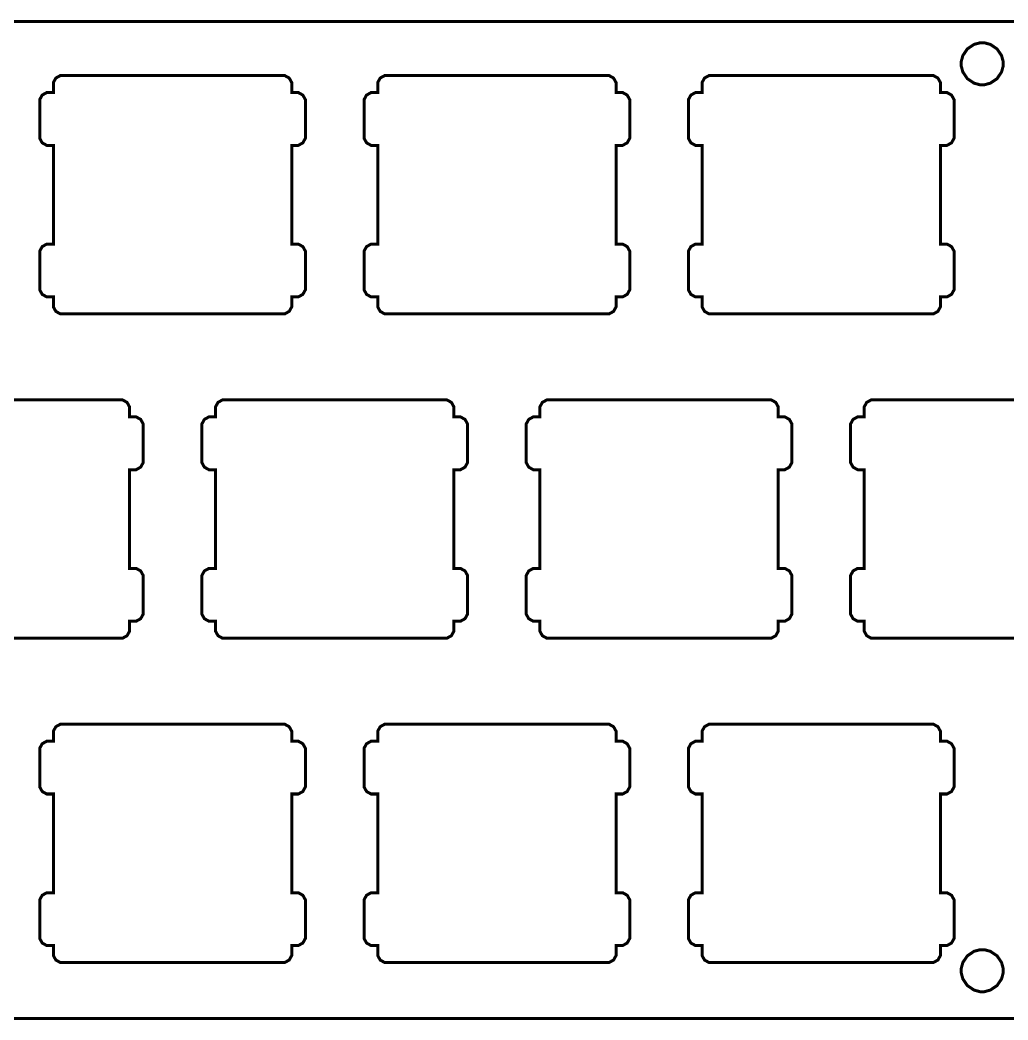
# Model space of a CAD drawing. Extents: x 0.13 to 8.82, y 0.12 to 2.43.
# Drawn here: x 2.06 to 4.344, y 0.115 to 2.428 of the extents above; entities that cross this region are included whole.
import ezdxf

# ---------------------------------------------------------------- set-up
doc = ezdxf.new("R2010")
doc.units = 0
doc.layers.get('0').update_dxf_attribs({"linetype": 'CONTINUOUS'})

msp = doc.modelspace()

# ---------------------------------------------------------------- linework, layer by layer
at = {"color": 0, "const_width": 0.006944}
for points in [[(4.64139, 2.42421), (4.29579, 2.42421), (3.95247, 2.42421), (3.6135, 2.42421), (3.28108, 2.42421), (2.95725, 2.42421), (2.64415, 2.42421), (2.34403, 2.42421), (2.05886, 2.42421), (1.7909, 2.42421)], [(2.03743, 0.998047), (2.1314, 0.998047), (2.21338, 0.998047), (2.27132, 0.998047), (2.29335, 0.998047), (2.29335, 0.998047), (2.29682, 0.998047), (2.30724, 1.00385), (2.31304, 1.01427), (2.31304, 1.01774), (2.31304, 1.01774), (2.31304, 1.02756), (2.31304, 1.03738), (2.31304, 1.03738), (2.31304, 1.03738), (2.31896, 1.03738), (2.32488, 1.03738), (2.32488, 1.03738), (2.32835, 1.03738), (2.33876, 1.04319), (2.34457, 1.0536), (2.34457, 1.05707), (2.34457, 1.05707), (2.34457, 1.07004), (2.34457, 1.09842), (2.34457, 1.12684), (2.34457, 1.13976), (2.34457, 1.13976), (2.34457, 1.14328), (2.33876, 1.1537), (2.32835, 1.15945), (2.32488, 1.15945), (2.32488, 1.15945), (2.31896, 1.15945), (2.31304, 1.15945), (2.31304, 1.15945), (2.31304, 1.15945), (2.31304, 1.19515), (2.31304, 1.27365), (2.31304, 1.35216), (2.31304, 1.3878), (2.31304, 1.3878), (2.31304, 1.3878), (2.31896, 1.3878), (2.32488, 1.3878), (2.32488, 1.3878), (2.32835, 1.3878), (2.33876, 1.39361), (2.34457, 1.40403), (2.34457, 1.4075), (2.34457, 1.4075), (2.34457, 1.42042), (2.34457, 1.44883), (2.34457, 1.47726), (2.34457, 1.49013), (2.34457, 1.49013), (2.34457, 1.49365), (2.33876, 1.50407), (2.32835, 1.50987), (2.32488, 1.50987), (2.32488, 1.50987), (2.31896, 1.50987), (2.31304, 1.50987), (2.31304, 1.50987), (2.31304, 1.50987), (2.31304, 1.51969), (2.31304, 1.52951), (2.31304, 1.52951), (2.31304, 1.53304), (2.30724, 1.54346), (2.29682, 1.54921), (2.29335, 1.54921), (2.29335, 1.54921), (2.27132, 1.54921), (2.21338, 1.54921), (2.1314, 1.54921), (2.03743, 1.54921)], [(4.3814, 1.54921), (4.28743, 1.54921), (4.19347, 1.54921), (4.11149, 1.54921), (4.05354, 1.54921), (4.03157, 1.54921), (4.03157, 1.54921), (4.02806, 1.54921), (4.01764, 1.54346), (4.01188, 1.53304), (4.01188, 1.52951), (4.01188, 1.52951), (4.01188, 1.51969), (4.01188, 1.50987), (4.01188, 1.50987), (4.01188, 1.50987), (4.00597, 1.50987), (4.00006, 1.50987), (4.00006, 1.50987), (3.99653, 1.50987), (3.98611, 1.50407), (3.98036, 1.49365), (3.98036, 1.49013), (3.98036, 1.49013), (3.98036, 1.47726), (3.98036, 1.44883), (3.98036, 1.42042), (3.98036, 1.4075), (3.98036, 1.4075), (3.98036, 1.40403), (3.98611, 1.39361), (3.99653, 1.3878), (4.00006, 1.3878), (4.00006, 1.3878), (4.00597, 1.3878), (4.01188, 1.3878), (4.01188, 1.3878), (4.01188, 1.3878), (4.01188, 1.35216), (4.01188, 1.27365), (4.01188, 1.19515), (4.01188, 1.15945), (4.01188, 1.15945), (4.01188, 1.15945), (4.00597, 1.15945), (4.00006, 1.15945), (4.00006, 1.15945), (3.99653, 1.15945), (3.98611, 1.1537), (3.98036, 1.14328), (3.98036, 1.13976), (3.98036, 1.13976), (3.98036, 1.12684), (3.98036, 1.09842), (3.98036, 1.07004), (3.98036, 1.05707), (3.98036, 1.05707), (3.98036, 1.0536), (3.98611, 1.04319), (3.99653, 1.03738), (4.00006, 1.03738), (4.00006, 1.03738), (4.00597, 1.03738), (4.01188, 1.03738), (4.01188, 1.03738), (4.01188, 1.03738), (4.01188, 1.02756), (4.01188, 1.01774), (4.01188, 1.01774), (4.01188, 1.01774), (4.01188, 1.01427), (4.01764, 1.00385), (4.02806, 0.998047), (4.03157, 0.998047), (4.03157, 0.998047), (4.05354, 0.998047), (4.11149, 0.998047), (4.19347, 0.998047), (4.28743, 0.998047), (4.3814, 0.998047)], [(1.77632, 0.118652), (2.07519, 0.118652), (2.3896, 0.118652), (2.71733, 0.118652), (3.05615, 0.118652), (3.40386, 0.118652), (3.75825, 0.118652), (4.11703, 0.118652), (4.47803, 0.118652)]]:
    msp.add_lwpolyline(points, dxfattribs=at)
for points in [[(4.28472, 2.375), (4.28944, 2.375), (4.3036, 2.37121), (4.31907, 2.36079), (4.32949, 2.34532), (4.33333, 2.33117), (4.33333, 2.32639), (4.33333, 2.32167), (4.32949, 2.30751), (4.31907, 2.29204), (4.3036, 2.28162), (4.28944, 2.27778), (4.28472, 2.27778), (4.27994, 2.27778), (4.26579, 2.28162), (4.25032, 2.29204), (4.2399, 2.30751), (4.23611, 2.32167), (4.23611, 2.32639), (4.23611, 2.33117), (4.2399, 2.34532), (4.25032, 2.36079), (4.26579, 2.37121), (4.27994, 2.375), (4.28472, 2.375)], [(2.13687, 1.76774), (2.13687, 1.76426), (2.14264, 1.75385), (2.15306, 1.74804), (2.15657, 1.74804), (2.15657, 1.74804), (2.17854, 1.74804), (2.23649, 1.74804), (2.31847, 1.74804), (2.41243, 1.74804), (2.5064, 1.74804), (2.58838, 1.74804), (2.64632, 1.74804), (2.66835, 1.74804), (2.66835, 1.74804), (2.67182, 1.74804), (2.68224, 1.75385), (2.68804, 1.76426), (2.68804, 1.76774), (2.68804, 1.76774), (2.68804, 1.77756), (2.68804, 1.78737), (2.68804, 1.78737), (2.68804, 1.78737), (2.69396, 1.78737), (2.69988, 1.78737), (2.69988, 1.78737), (2.70335, 1.78737), (2.71376, 1.79318), (2.71957, 1.8036), (2.71957, 1.80707), (2.71957, 1.80707), (2.71957, 1.82004), (2.71957, 1.84842), (2.71957, 1.87685), (2.71957, 1.88976), (2.71957, 1.88976), (2.71957, 1.89328), (2.71376, 1.90369), (2.70335, 1.90944), (2.69988, 1.90944), (2.69988, 1.90944), (2.69396, 1.90944), (2.68804, 1.90944), (2.68804, 1.90944), (2.68804, 1.90944), (2.68804, 1.94515), (2.68804, 2.02365), (2.68804, 2.10215), (2.68804, 2.13781), (2.68804, 2.13781), (2.68804, 2.13781), (2.69396, 2.13781), (2.69988, 2.13781), (2.69988, 2.13781), (2.70335, 2.13781), (2.71376, 2.14361), (2.71957, 2.15403), (2.71957, 2.1575), (2.71957, 2.1575), (2.71957, 2.17042), (2.71957, 2.19883), (2.71957, 2.22726), (2.71957, 2.24013), (2.71957, 2.24013), (2.71957, 2.24365), (2.71376, 2.25407), (2.70335, 2.25987), (2.69988, 2.25987), (2.69988, 2.25987), (2.69396, 2.25987), (2.68804, 2.25987), (2.68804, 2.25987), (2.68804, 2.25987), (2.68804, 2.26969), (2.68804, 2.27951), (2.68804, 2.27951), (2.68804, 2.28304), (2.68224, 2.29346), (2.67182, 2.29921), (2.66835, 2.29921), (2.66835, 2.29921), (2.64632, 2.29921), (2.58838, 2.29921), (2.5064, 2.29921), (2.41243, 2.29921), (2.31847, 2.29921), (2.23649, 2.29921), (2.17854, 2.29921), (2.15657, 2.29921), (2.15657, 2.29921), (2.15306, 2.29921), (2.14264, 2.29346), (2.13687, 2.28304), (2.13687, 2.27951), (2.13687, 2.27951), (2.13687, 2.26969), (2.13687, 2.25987), (2.13687, 2.25987), (2.13687, 2.25987), (2.13097, 2.25987), (2.12506, 2.25987), (2.12506, 2.25987), (2.12153, 2.25987), (2.11111, 2.25407), (2.10536, 2.24365), (2.10536, 2.24013), (2.10536, 2.24013), (2.10536, 2.22726), (2.10536, 2.19883), (2.10536, 2.17042), (2.10536, 2.1575), (2.10536, 2.1575), (2.10536, 2.15403), (2.11111, 2.14361), (2.12153, 2.13781), (2.12506, 2.13781), (2.12506, 2.13781), (2.13097, 2.13781), (2.13687, 2.13781), (2.13687, 2.13781), (2.13687, 2.13781), (2.13687, 2.10215), (2.13687, 2.02365), (2.13687, 1.94515), (2.13687, 1.90944), (2.13687, 1.90944), (2.13687, 1.90944), (2.13097, 1.90944), (2.12506, 1.90944), (2.12506, 1.90944), (2.12153, 1.90944), (2.11111, 1.90369), (2.10536, 1.89328), (2.10536, 1.88976), (2.10536, 1.88976), (2.10536, 1.87685), (2.10536, 1.84842), (2.10536, 1.82004), (2.10536, 1.80707), (2.10536, 1.80707), (2.10536, 1.8036), (2.11111, 1.79318), (2.12153, 1.78737), (2.12506, 1.78737), (2.12506, 1.78737), (2.13097, 1.78737), (2.13687, 1.78737), (2.13687, 1.78737), (2.13687, 1.78737), (2.13687, 1.77756), (2.13687, 1.76774), (2.13687, 1.76774)], [(2.88687, 1.76774), (2.88687, 1.76426), (2.89264, 1.75385), (2.90306, 1.74804), (2.90657, 1.74804), (2.90657, 1.74804), (2.92854, 1.74804), (2.98649, 1.74804), (3.06847, 1.74804), (3.16243, 1.74804), (3.2564, 1.74804), (3.33838, 1.74804), (3.39632, 1.74804), (3.41835, 1.74804), (3.41835, 1.74804), (3.42182, 1.74804), (3.43224, 1.75385), (3.43804, 1.76426), (3.43804, 1.76774), (3.43804, 1.76774), (3.43804, 1.77756), (3.43804, 1.78737), (3.43804, 1.78737), (3.43804, 1.78737), (3.44396, 1.78737), (3.44988, 1.78737), (3.44988, 1.78737), (3.45335, 1.78737), (3.46376, 1.79318), (3.46957, 1.8036), (3.46957, 1.80707), (3.46957, 1.80707), (3.46957, 1.82004), (3.46957, 1.84842), (3.46957, 1.87685), (3.46957, 1.88976), (3.46957, 1.88976), (3.46957, 1.89328), (3.46376, 1.90369), (3.45335, 1.90944), (3.44988, 1.90944), (3.44988, 1.90944), (3.44396, 1.90944), (3.43804, 1.90944), (3.43804, 1.90944), (3.43804, 1.90944), (3.43804, 1.94515), (3.43804, 2.02365), (3.43804, 2.10215), (3.43804, 2.13781), (3.43804, 2.13781), (3.43804, 2.13781), (3.44396, 2.13781), (3.44988, 2.13781), (3.44988, 2.13781), (3.45335, 2.13781), (3.46376, 2.14361), (3.46957, 2.15403), (3.46957, 2.1575), (3.46957, 2.1575), (3.46957, 2.17042), (3.46957, 2.19883), (3.46957, 2.22726), (3.46957, 2.24013), (3.46957, 2.24013), (3.46957, 2.24365), (3.46376, 2.25407), (3.45335, 2.25987), (3.44988, 2.25987), (3.44988, 2.25987), (3.44396, 2.25987), (3.43804, 2.25987), (3.43804, 2.25987), (3.43804, 2.25987), (3.43804, 2.26969), (3.43804, 2.27951), (3.43804, 2.27951), (3.43804, 2.28304), (3.43224, 2.29346), (3.42182, 2.29921), (3.41835, 2.29921), (3.41835, 2.29921), (3.39632, 2.29921), (3.33838, 2.29921), (3.2564, 2.29921), (3.16243, 2.29921), (3.06847, 2.29921), (2.98649, 2.29921), (2.92854, 2.29921), (2.90657, 2.29921), (2.90657, 2.29921), (2.90306, 2.29921), (2.89264, 2.29346), (2.88687, 2.28304), (2.88687, 2.27951), (2.88687, 2.27951), (2.88687, 2.26969), (2.88687, 2.25987), (2.88687, 2.25987), (2.88687, 2.25987), (2.88097, 2.25987), (2.87506, 2.25987), (2.87506, 2.25987), (2.87153, 2.25987), (2.86111, 2.25407), (2.85536, 2.24365), (2.85536, 2.24013), (2.85536, 2.24013), (2.85536, 2.22726), (2.85536, 2.19883), (2.85536, 2.17042), (2.85536, 2.1575), (2.85536, 2.1575), (2.85536, 2.15403), (2.86111, 2.14361), (2.87153, 2.13781), (2.87506, 2.13781), (2.87506, 2.13781), (2.88097, 2.13781), (2.88687, 2.13781), (2.88687, 2.13781), (2.88687, 2.13781), (2.88687, 2.10215), (2.88687, 2.02365), (2.88687, 1.94515), (2.88687, 1.90944), (2.88687, 1.90944), (2.88687, 1.90944), (2.88097, 1.90944), (2.87506, 1.90944), (2.87506, 1.90944), (2.87153, 1.90944), (2.86111, 1.90369), (2.85536, 1.89328), (2.85536, 1.88976), (2.85536, 1.88976), (2.85536, 1.87685), (2.85536, 1.84842), (2.85536, 1.82004), (2.85536, 1.80707), (2.85536, 1.80707), (2.85536, 1.8036), (2.86111, 1.79318), (2.87153, 1.78737), (2.87506, 1.78737), (2.87506, 1.78737), (2.88097, 1.78737), (2.88687, 1.78737), (2.88687, 1.78737), (2.88687, 1.78737), (2.88687, 1.77756), (2.88687, 1.76774), (2.88687, 1.76774)], [(3.63688, 1.76774), (3.63688, 1.76426), (3.64264, 1.75385), (3.65306, 1.74804), (3.65657, 1.74804), (3.65657, 1.74804), (3.67854, 1.74804), (3.73649, 1.74804), (3.81847, 1.74804), (3.91243, 1.74804), (4.0064, 1.74804), (4.08838, 1.74804), (4.14632, 1.74804), (4.16835, 1.74804), (4.16835, 1.74804), (4.17182, 1.74804), (4.18224, 1.75385), (4.18804, 1.76426), (4.18804, 1.76774), (4.18804, 1.76774), (4.18804, 1.77756), (4.18804, 1.78737), (4.18804, 1.78737), (4.18804, 1.78737), (4.19396, 1.78737), (4.19987, 1.78737), (4.19987, 1.78737), (4.20335, 1.78737), (4.21376, 1.79318), (4.21957, 1.8036), (4.21957, 1.80707), (4.21957, 1.80707), (4.21957, 1.82004), (4.21957, 1.84842), (4.21957, 1.87685), (4.21957, 1.88976), (4.21957, 1.88976), (4.21957, 1.89328), (4.21376, 1.90369), (4.20335, 1.90944), (4.19987, 1.90944), (4.19987, 1.90944), (4.19396, 1.90944), (4.18804, 1.90944), (4.18804, 1.90944), (4.18804, 1.90944), (4.18804, 1.94515), (4.18804, 2.02365), (4.18804, 2.10215), (4.18804, 2.13781), (4.18804, 2.13781), (4.18804, 2.13781), (4.19396, 2.13781), (4.19987, 2.13781), (4.19987, 2.13781), (4.20335, 2.13781), (4.21376, 2.14361), (4.21957, 2.15403), (4.21957, 2.1575), (4.21957, 2.1575), (4.21957, 2.17042), (4.21957, 2.19883), (4.21957, 2.22726), (4.21957, 2.24013), (4.21957, 2.24013), (4.21957, 2.24365), (4.21376, 2.25407), (4.20335, 2.25987), (4.19987, 2.25987), (4.19987, 2.25987), (4.19396, 2.25987), (4.18804, 2.25987), (4.18804, 2.25987), (4.18804, 2.25987), (4.18804, 2.26969), (4.18804, 2.27951), (4.18804, 2.27951), (4.18804, 2.28304), (4.18224, 2.29346), (4.17182, 2.29921), (4.16835, 2.29921), (4.16835, 2.29921), (4.14632, 2.29921), (4.08838, 2.29921), (4.0064, 2.29921), (3.91243, 2.29921), (3.81847, 2.29921), (3.73649, 2.29921), (3.67854, 2.29921), (3.65657, 2.29921), (3.65657, 2.29921), (3.65306, 2.29921), (3.64264, 2.29346), (3.63688, 2.28304), (3.63688, 2.27951), (3.63688, 2.27951), (3.63688, 2.26969), (3.63688, 2.25987), (3.63688, 2.25987), (3.63688, 2.25987), (3.63097, 2.25987), (3.62506, 2.25987), (3.62506, 2.25987), (3.62153, 2.25987), (3.61111, 2.25407), (3.60536, 2.24365), (3.60536, 2.24013), (3.60536, 2.24013), (3.60536, 2.22726), (3.60536, 2.19883), (3.60536, 2.17042), (3.60536, 2.1575), (3.60536, 2.1575), (3.60536, 2.15403), (3.61111, 2.14361), (3.62153, 2.13781), (3.62506, 2.13781), (3.62506, 2.13781), (3.63097, 2.13781), (3.63688, 2.13781), (3.63688, 2.13781), (3.63688, 2.13781), (3.63688, 2.10215), (3.63688, 2.02365), (3.63688, 1.94515), (3.63688, 1.90944), (3.63688, 1.90944), (3.63688, 1.90944), (3.63097, 1.90944), (3.62506, 1.90944), (3.62506, 1.90944), (3.62153, 1.90944), (3.61111, 1.90369), (3.60536, 1.89328), (3.60536, 1.88976), (3.60536, 1.88976), (3.60536, 1.87685), (3.60536, 1.84842), (3.60536, 1.82004), (3.60536, 1.80707), (3.60536, 1.80707), (3.60536, 1.8036), (3.61111, 1.79318), (3.62153, 1.78737), (3.62506, 1.78737), (3.62506, 1.78737), (3.63097, 1.78737), (3.63688, 1.78737), (3.63688, 1.78737), (3.63688, 1.78737), (3.63688, 1.77756), (3.63688, 1.76774), (3.63688, 1.76774)], [(2.51187, 1.01774), (2.51187, 1.01427), (2.51764, 1.00385), (2.52806, 0.998047), (2.53157, 0.998047), (2.53157, 0.998047), (2.55354, 0.998047), (2.61149, 0.998047), (2.69347, 0.998047), (2.78743, 0.998047), (2.8814, 0.998047), (2.96338, 0.998047), (3.02132, 0.998047), (3.04335, 0.998047), (3.04335, 0.998047), (3.04682, 0.998047), (3.05724, 1.00385), (3.06304, 1.01427), (3.06304, 1.01774), (3.06304, 1.01774), (3.06304, 1.02756), (3.06304, 1.03738), (3.06304, 1.03738), (3.06304, 1.03738), (3.06896, 1.03738), (3.07488, 1.03738), (3.07488, 1.03738), (3.07835, 1.03738), (3.08876, 1.04319), (3.09457, 1.0536), (3.09457, 1.05707), (3.09457, 1.05707), (3.09457, 1.07004), (3.09457, 1.09842), (3.09457, 1.12684), (3.09457, 1.13976), (3.09457, 1.13976), (3.09457, 1.14328), (3.08876, 1.1537), (3.07835, 1.15945), (3.07488, 1.15945), (3.07488, 1.15945), (3.06896, 1.15945), (3.06304, 1.15945), (3.06304, 1.15945), (3.06304, 1.15945), (3.06304, 1.19515), (3.06304, 1.27365), (3.06304, 1.35216), (3.06304, 1.3878), (3.06304, 1.3878), (3.06304, 1.3878), (3.06896, 1.3878), (3.07488, 1.3878), (3.07488, 1.3878), (3.07835, 1.3878), (3.08876, 1.39361), (3.09457, 1.40403), (3.09457, 1.4075), (3.09457, 1.4075), (3.09457, 1.42042), (3.09457, 1.44883), (3.09457, 1.47726), (3.09457, 1.49013), (3.09457, 1.49013), (3.09457, 1.49365), (3.08876, 1.50407), (3.07835, 1.50987), (3.07488, 1.50987), (3.07488, 1.50987), (3.06896, 1.50987), (3.06304, 1.50987), (3.06304, 1.50987), (3.06304, 1.50987), (3.06304, 1.51969), (3.06304, 1.52951), (3.06304, 1.52951), (3.06304, 1.53304), (3.05724, 1.54346), (3.04682, 1.54921), (3.04335, 1.54921), (3.04335, 1.54921), (3.02132, 1.54921), (2.96338, 1.54921), (2.8814, 1.54921), (2.78743, 1.54921), (2.69347, 1.54921), (2.61149, 1.54921), (2.55354, 1.54921), (2.53157, 1.54921), (2.53157, 1.54921), (2.52806, 1.54921), (2.51764, 1.54346), (2.51187, 1.53304), (2.51187, 1.52951), (2.51187, 1.52951), (2.51187, 1.51969), (2.51187, 1.50987), (2.51187, 1.50987), (2.51187, 1.50987), (2.50597, 1.50987), (2.50006, 1.50987), (2.50006, 1.50987), (2.49653, 1.50987), (2.48611, 1.50407), (2.48036, 1.49365), (2.48036, 1.49013), (2.48036, 1.49013), (2.48036, 1.47726), (2.48036, 1.44883), (2.48036, 1.42042), (2.48036, 1.4075), (2.48036, 1.4075), (2.48036, 1.40403), (2.48611, 1.39361), (2.49653, 1.3878), (2.50006, 1.3878), (2.50006, 1.3878), (2.50597, 1.3878), (2.51187, 1.3878), (2.51187, 1.3878), (2.51187, 1.3878), (2.51187, 1.35216), (2.51187, 1.27365), (2.51187, 1.19515), (2.51187, 1.15945), (2.51187, 1.15945), (2.51187, 1.15945), (2.50597, 1.15945), (2.50006, 1.15945), (2.50006, 1.15945), (2.49653, 1.15945), (2.48611, 1.1537), (2.48036, 1.14328), (2.48036, 1.13976), (2.48036, 1.13976), (2.48036, 1.12684), (2.48036, 1.09842), (2.48036, 1.07004), (2.48036, 1.05707), (2.48036, 1.05707), (2.48036, 1.0536), (2.48611, 1.04319), (2.49653, 1.03738), (2.50006, 1.03738), (2.50006, 1.03738), (2.50597, 1.03738), (2.51187, 1.03738), (2.51187, 1.03738), (2.51187, 1.03738), (2.51187, 1.02756), (2.51187, 1.01774), (2.51187, 1.01774)], [(3.26187, 1.01774), (3.26187, 1.01427), (3.26764, 1.00385), (3.27806, 0.998047), (3.28157, 0.998047), (3.28157, 0.998047), (3.30354, 0.998047), (3.36149, 0.998047), (3.44347, 0.998047), (3.53743, 0.998047), (3.6314, 0.998047), (3.71338, 0.998047), (3.77132, 0.998047), (3.79335, 0.998047), (3.79335, 0.998047), (3.79682, 0.998047), (3.80724, 1.00385), (3.81304, 1.01427), (3.81304, 1.01774), (3.81304, 1.01774), (3.81304, 1.02756), (3.81304, 1.03738), (3.81304, 1.03738), (3.81304, 1.03738), (3.81896, 1.03738), (3.82487, 1.03738), (3.82487, 1.03738), (3.82835, 1.03738), (3.83876, 1.04319), (3.84457, 1.0536), (3.84457, 1.05707), (3.84457, 1.05707), (3.84457, 1.07004), (3.84457, 1.09842), (3.84457, 1.12684), (3.84457, 1.13976), (3.84457, 1.13976), (3.84457, 1.14328), (3.83876, 1.1537), (3.82835, 1.15945), (3.82487, 1.15945), (3.82487, 1.15945), (3.81896, 1.15945), (3.81304, 1.15945), (3.81304, 1.15945), (3.81304, 1.15945), (3.81304, 1.19515), (3.81304, 1.27365), (3.81304, 1.35216), (3.81304, 1.3878), (3.81304, 1.3878), (3.81304, 1.3878), (3.81896, 1.3878), (3.82487, 1.3878), (3.82487, 1.3878), (3.82835, 1.3878), (3.83876, 1.39361), (3.84457, 1.40403), (3.84457, 1.4075), (3.84457, 1.4075), (3.84457, 1.42042), (3.84457, 1.44883), (3.84457, 1.47726), (3.84457, 1.49013), (3.84457, 1.49013), (3.84457, 1.49365), (3.83876, 1.50407), (3.82835, 1.50987), (3.82487, 1.50987), (3.82487, 1.50987), (3.81896, 1.50987), (3.81304, 1.50987), (3.81304, 1.50987), (3.81304, 1.50987), (3.81304, 1.51969), (3.81304, 1.52951), (3.81304, 1.52951), (3.81304, 1.53304), (3.80724, 1.54346), (3.79682, 1.54921), (3.79335, 1.54921), (3.79335, 1.54921), (3.77132, 1.54921), (3.71338, 1.54921), (3.6314, 1.54921), (3.53743, 1.54921), (3.44347, 1.54921), (3.36149, 1.54921), (3.30354, 1.54921), (3.28157, 1.54921), (3.28157, 1.54921), (3.27806, 1.54921), (3.26764, 1.54346), (3.26187, 1.53304), (3.26187, 1.52951), (3.26187, 1.52951), (3.26187, 1.51969), (3.26187, 1.50987), (3.26187, 1.50987), (3.26187, 1.50987), (3.25597, 1.50987), (3.25006, 1.50987), (3.25006, 1.50987), (3.24653, 1.50987), (3.23611, 1.50407), (3.23036, 1.49365), (3.23036, 1.49013), (3.23036, 1.49013), (3.23036, 1.47726), (3.23036, 1.44883), (3.23036, 1.42042), (3.23036, 1.4075), (3.23036, 1.4075), (3.23036, 1.40403), (3.23611, 1.39361), (3.24653, 1.3878), (3.25006, 1.3878), (3.25006, 1.3878), (3.25597, 1.3878), (3.26187, 1.3878), (3.26187, 1.3878), (3.26187, 1.3878), (3.26187, 1.35216), (3.26187, 1.27365), (3.26187, 1.19515), (3.26187, 1.15945), (3.26187, 1.15945), (3.26187, 1.15945), (3.25597, 1.15945), (3.25006, 1.15945), (3.25006, 1.15945), (3.24653, 1.15945), (3.23611, 1.1537), (3.23036, 1.14328), (3.23036, 1.13976), (3.23036, 1.13976), (3.23036, 1.12684), (3.23036, 1.09842), (3.23036, 1.07004), (3.23036, 1.05707), (3.23036, 1.05707), (3.23036, 1.0536), (3.23611, 1.04319), (3.24653, 1.03738), (3.25006, 1.03738), (3.25006, 1.03738), (3.25597, 1.03738), (3.26187, 1.03738), (3.26187, 1.03738), (3.26187, 1.03738), (3.26187, 1.02756), (3.26187, 1.01774), (3.26187, 1.01774)], [(2.13687, 0.26774), (2.13687, 0.264268), (2.14264, 0.253851), (2.15306, 0.248047), (2.15657, 0.248047), (2.15657, 0.248047), (2.17854, 0.248047), (2.23649, 0.248047), (2.31847, 0.248047), (2.41243, 0.248047), (2.5064, 0.248047), (2.58838, 0.248047), (2.64632, 0.248047), (2.66835, 0.248047), (2.66835, 0.248047), (2.67182, 0.248047), (2.68224, 0.253851), (2.68804, 0.264268), (2.68804, 0.26774), (2.68804, 0.26774), (2.68804, 0.277561), (2.68804, 0.287381), (2.68804, 0.287381), (2.68804, 0.287381), (2.69396, 0.287381), (2.69988, 0.287381), (2.69988, 0.287381), (2.70335, 0.287381), (2.71376, 0.293186), (2.71957, 0.303603), (2.71957, 0.307075), (2.71957, 0.307075), (2.71957, 0.320042), (2.71957, 0.348415), (2.71957, 0.376844), (2.71957, 0.389757), (2.71957, 0.389757), (2.71957, 0.393283), (2.71376, 0.4037), (2.70335, 0.409451), (2.69988, 0.409451), (2.69988, 0.409451), (2.69396, 0.409451), (2.68804, 0.409451), (2.68804, 0.409451), (2.68804, 0.409451), (2.68804, 0.44515), (2.68804, 0.523654), (2.68804, 0.60216), (2.68804, 0.637804), (2.68804, 0.637804), (2.68804, 0.637804), (2.69396, 0.637804), (2.69988, 0.637804), (2.69988, 0.637804), (2.70335, 0.637804), (2.71376, 0.643608), (2.71957, 0.654025), (2.71957, 0.657497), (2.71957, 0.657497), (2.71957, 0.67041), (2.71957, 0.698839), (2.71957, 0.727268), (2.71957, 0.740126), (2.71957, 0.740126), (2.71957, 0.743653), (2.71376, 0.754069), (2.70335, 0.759874), (2.69988, 0.759874), (2.69988, 0.759874), (2.69396, 0.759874), (2.68804, 0.759874), (2.68804, 0.759874), (2.68804, 0.759874), (2.68804, 0.769694), (2.68804, 0.779514), (2.68804, 0.779514), (2.68804, 0.78304), (2.68224, 0.793457), (2.67182, 0.799208), (2.66835, 0.799208), (2.66835, 0.799208), (2.64632, 0.799208), (2.58838, 0.799208), (2.5064, 0.799208), (2.41243, 0.799208), (2.31847, 0.799208), (2.23649, 0.799208), (2.17854, 0.799208), (2.15657, 0.799208), (2.15657, 0.799208), (2.15306, 0.799208), (2.14264, 0.793457), (2.13687, 0.78304), (2.13687, 0.779514), (2.13687, 0.779514), (2.13687, 0.769694), (2.13687, 0.759874), (2.13687, 0.759874), (2.13687, 0.759874), (2.13097, 0.759874), (2.12506, 0.759874), (2.12506, 0.759874), (2.12153, 0.759874), (2.11111, 0.754069), (2.10536, 0.743653), (2.10536, 0.740126), (2.10536, 0.740126), (2.10536, 0.727268), (2.10536, 0.698839), (2.10536, 0.67041), (2.10536, 0.657497), (2.10536, 0.657497), (2.10536, 0.654025), (2.11111, 0.643608), (2.12153, 0.637804), (2.12506, 0.637804), (2.12506, 0.637804), (2.13097, 0.637804), (2.13687, 0.637804), (2.13687, 0.637804), (2.13687, 0.637804), (2.13687, 0.60216), (2.13687, 0.523654), (2.13687, 0.44515), (2.13687, 0.409451), (2.13687, 0.409451), (2.13687, 0.409451), (2.13097, 0.409451), (2.12506, 0.409451), (2.12506, 0.409451), (2.12153, 0.409451), (2.11111, 0.4037), (2.10536, 0.393283), (2.10536, 0.389757), (2.10536, 0.389757), (2.10536, 0.376844), (2.10536, 0.348415), (2.10536, 0.320042), (2.10536, 0.307075), (2.10536, 0.307075), (2.10536, 0.303603), (2.11111, 0.293186), (2.12153, 0.287381), (2.12506, 0.287381), (2.12506, 0.287381), (2.13097, 0.287381), (2.13687, 0.287381), (2.13687, 0.287381), (2.13687, 0.287381), (2.13687, 0.277561), (2.13687, 0.26774), (2.13687, 0.26774)], [(2.88687, 0.26774), (2.88687, 0.264268), (2.89264, 0.253851), (2.90306, 0.248047), (2.90657, 0.248047), (2.90657, 0.248047), (2.92854, 0.248047), (2.98649, 0.248047), (3.06847, 0.248047), (3.16243, 0.248047), (3.2564, 0.248047), (3.33838, 0.248047), (3.39632, 0.248047), (3.41835, 0.248047), (3.41835, 0.248047), (3.42182, 0.248047), (3.43224, 0.253851), (3.43804, 0.264268), (3.43804, 0.26774), (3.43804, 0.26774), (3.43804, 0.277561), (3.43804, 0.287381), (3.43804, 0.287381), (3.43804, 0.287381), (3.44396, 0.287381), (3.44988, 0.287381), (3.44988, 0.287381), (3.45335, 0.287381), (3.46376, 0.293186), (3.46957, 0.303603), (3.46957, 0.307075), (3.46957, 0.307075), (3.46957, 0.320042), (3.46957, 0.348415), (3.46957, 0.376844), (3.46957, 0.389757), (3.46957, 0.389757), (3.46957, 0.393283), (3.46376, 0.4037), (3.45335, 0.409451), (3.44988, 0.409451), (3.44988, 0.409451), (3.44396, 0.409451), (3.43804, 0.409451), (3.43804, 0.409451), (3.43804, 0.409451), (3.43804, 0.44515), (3.43804, 0.523654), (3.43804, 0.60216), (3.43804, 0.637804), (3.43804, 0.637804), (3.43804, 0.637804), (3.44396, 0.637804), (3.44988, 0.637804), (3.44988, 0.637804), (3.45335, 0.637804), (3.46376, 0.643608), (3.46957, 0.654025), (3.46957, 0.657497), (3.46957, 0.657497), (3.46957, 0.67041), (3.46957, 0.698839), (3.46957, 0.727268), (3.46957, 0.740126), (3.46957, 0.740126), (3.46957, 0.743653), (3.46376, 0.754069), (3.45335, 0.759874), (3.44988, 0.759874), (3.44988, 0.759874), (3.44396, 0.759874), (3.43804, 0.759874), (3.43804, 0.759874), (3.43804, 0.759874), (3.43804, 0.769694), (3.43804, 0.779514), (3.43804, 0.779514), (3.43804, 0.78304), (3.43224, 0.793457), (3.42182, 0.799208), (3.41835, 0.799208), (3.41835, 0.799208), (3.39632, 0.799208), (3.33838, 0.799208), (3.2564, 0.799208), (3.16243, 0.799208), (3.06847, 0.799208), (2.98649, 0.799208), (2.92854, 0.799208), (2.90657, 0.799208), (2.90657, 0.799208), (2.90306, 0.799208), (2.89264, 0.793457), (2.88687, 0.78304), (2.88687, 0.779514), (2.88687, 0.779514), (2.88687, 0.769694), (2.88687, 0.759874), (2.88687, 0.759874), (2.88687, 0.759874), (2.88097, 0.759874), (2.87506, 0.759874), (2.87506, 0.759874), (2.87153, 0.759874), (2.86111, 0.754069), (2.85536, 0.743653), (2.85536, 0.740126), (2.85536, 0.740126), (2.85536, 0.727268), (2.85536, 0.698839), (2.85536, 0.67041), (2.85536, 0.657497), (2.85536, 0.657497), (2.85536, 0.654025), (2.86111, 0.643608), (2.87153, 0.637804), (2.87506, 0.637804), (2.87506, 0.637804), (2.88097, 0.637804), (2.88687, 0.637804), (2.88687, 0.637804), (2.88687, 0.637804), (2.88687, 0.60216), (2.88687, 0.523654), (2.88687, 0.44515), (2.88687, 0.409451), (2.88687, 0.409451), (2.88687, 0.409451), (2.88097, 0.409451), (2.87506, 0.409451), (2.87506, 0.409451), (2.87153, 0.409451), (2.86111, 0.4037), (2.85536, 0.393283), (2.85536, 0.389757), (2.85536, 0.389757), (2.85536, 0.376844), (2.85536, 0.348415), (2.85536, 0.320042), (2.85536, 0.307075), (2.85536, 0.307075), (2.85536, 0.303603), (2.86111, 0.293186), (2.87153, 0.287381), (2.87506, 0.287381), (2.87506, 0.287381), (2.88097, 0.287381), (2.88687, 0.287381), (2.88687, 0.287381), (2.88687, 0.287381), (2.88687, 0.277561), (2.88687, 0.26774), (2.88687, 0.26774)], [(3.63688, 0.26774), (3.63688, 0.264268), (3.64264, 0.253851), (3.65306, 0.248047), (3.65657, 0.248047), (3.65657, 0.248047), (3.67854, 0.248047), (3.73649, 0.248047), (3.81847, 0.248047), (3.91243, 0.248047), (4.0064, 0.248047), (4.08838, 0.248047), (4.14632, 0.248047), (4.16835, 0.248047), (4.16835, 0.248047), (4.17182, 0.248047), (4.18224, 0.253851), (4.18804, 0.264268), (4.18804, 0.26774), (4.18804, 0.26774), (4.18804, 0.277561), (4.18804, 0.287381), (4.18804, 0.287381), (4.18804, 0.287381), (4.19396, 0.287381), (4.19987, 0.287381), (4.19987, 0.287381), (4.20335, 0.287381), (4.21376, 0.293186), (4.21957, 0.303603), (4.21957, 0.307075), (4.21957, 0.307075), (4.21957, 0.320042), (4.21957, 0.348415), (4.21957, 0.376844), (4.21957, 0.389757), (4.21957, 0.389757), (4.21957, 0.393283), (4.21376, 0.4037), (4.20335, 0.409451), (4.19987, 0.409451), (4.19987, 0.409451), (4.19396, 0.409451), (4.18804, 0.409451), (4.18804, 0.409451), (4.18804, 0.409451), (4.18804, 0.44515), (4.18804, 0.523654), (4.18804, 0.60216), (4.18804, 0.637804), (4.18804, 0.637804), (4.18804, 0.637804), (4.19396, 0.637804), (4.19987, 0.637804), (4.19987, 0.637804), (4.20335, 0.637804), (4.21376, 0.643608), (4.21957, 0.654025), (4.21957, 0.657497), (4.21957, 0.657497), (4.21957, 0.67041), (4.21957, 0.698839), (4.21957, 0.727268), (4.21957, 0.740126), (4.21957, 0.740126), (4.21957, 0.743653), (4.21376, 0.754069), (4.20335, 0.759874), (4.19987, 0.759874), (4.19987, 0.759874), (4.19396, 0.759874), (4.18804, 0.759874), (4.18804, 0.759874), (4.18804, 0.759874), (4.18804, 0.769694), (4.18804, 0.779514), (4.18804, 0.779514), (4.18804, 0.78304), (4.18224, 0.793457), (4.17182, 0.799208), (4.16835, 0.799208), (4.16835, 0.799208), (4.14632, 0.799208), (4.08838, 0.799208), (4.0064, 0.799208), (3.91243, 0.799208), (3.81847, 0.799208), (3.73649, 0.799208), (3.67854, 0.799208), (3.65657, 0.799208), (3.65657, 0.799208), (3.65306, 0.799208), (3.64264, 0.793457), (3.63688, 0.78304), (3.63688, 0.779514), (3.63688, 0.779514), (3.63688, 0.769694), (3.63688, 0.759874), (3.63688, 0.759874), (3.63688, 0.759874), (3.63097, 0.759874), (3.62506, 0.759874), (3.62506, 0.759874), (3.62153, 0.759874), (3.61111, 0.754069), (3.60536, 0.743653), (3.60536, 0.740126), (3.60536, 0.740126), (3.60536, 0.727268), (3.60536, 0.698839), (3.60536, 0.67041), (3.60536, 0.657497), (3.60536, 0.657497), (3.60536, 0.654025), (3.61111, 0.643608), (3.62153, 0.637804), (3.62506, 0.637804), (3.62506, 0.637804), (3.63097, 0.637804), (3.63688, 0.637804), (3.63688, 0.637804), (3.63688, 0.637804), (3.63688, 0.60216), (3.63688, 0.523654), (3.63688, 0.44515), (3.63688, 0.409451), (3.63688, 0.409451), (3.63688, 0.409451), (3.63097, 0.409451), (3.62506, 0.409451), (3.62506, 0.409451), (3.62153, 0.409451), (3.61111, 0.4037), (3.60536, 0.393283), (3.60536, 0.389757), (3.60536, 0.389757), (3.60536, 0.376844), (3.60536, 0.348415), (3.60536, 0.320042), (3.60536, 0.307075), (3.60536, 0.307075), (3.60536, 0.303603), (3.61111, 0.293186), (3.62153, 0.287381), (3.62506, 0.287381), (3.62506, 0.287381), (3.63097, 0.287381), (3.63688, 0.287381), (3.63688, 0.287381), (3.63688, 0.287381), (3.63688, 0.277561), (3.63688, 0.26774), (3.63688, 0.26774)], [(4.28472, 0.277778), (4.28944, 0.277778), (4.3036, 0.273981), (4.31907, 0.263564), (4.32949, 0.248101), (4.33333, 0.233942), (4.33333, 0.229167), (4.33333, 0.224447), (4.32949, 0.210286), (4.31907, 0.194824), (4.3036, 0.184407), (4.28944, 0.180556), (4.28472, 0.180556), (4.27994, 0.180556), (4.26579, 0.184407), (4.25032, 0.194824), (4.2399, 0.210286), (4.23611, 0.224447), (4.23611, 0.229167), (4.23611, 0.233942), (4.2399, 0.248101), (4.25032, 0.263564), (4.26579, 0.273981), (4.27994, 0.277778), (4.28472, 0.277778)]]:
    msp.add_lwpolyline(points, close=True, dxfattribs=at)

doc.saveas('drawing.dxf')
